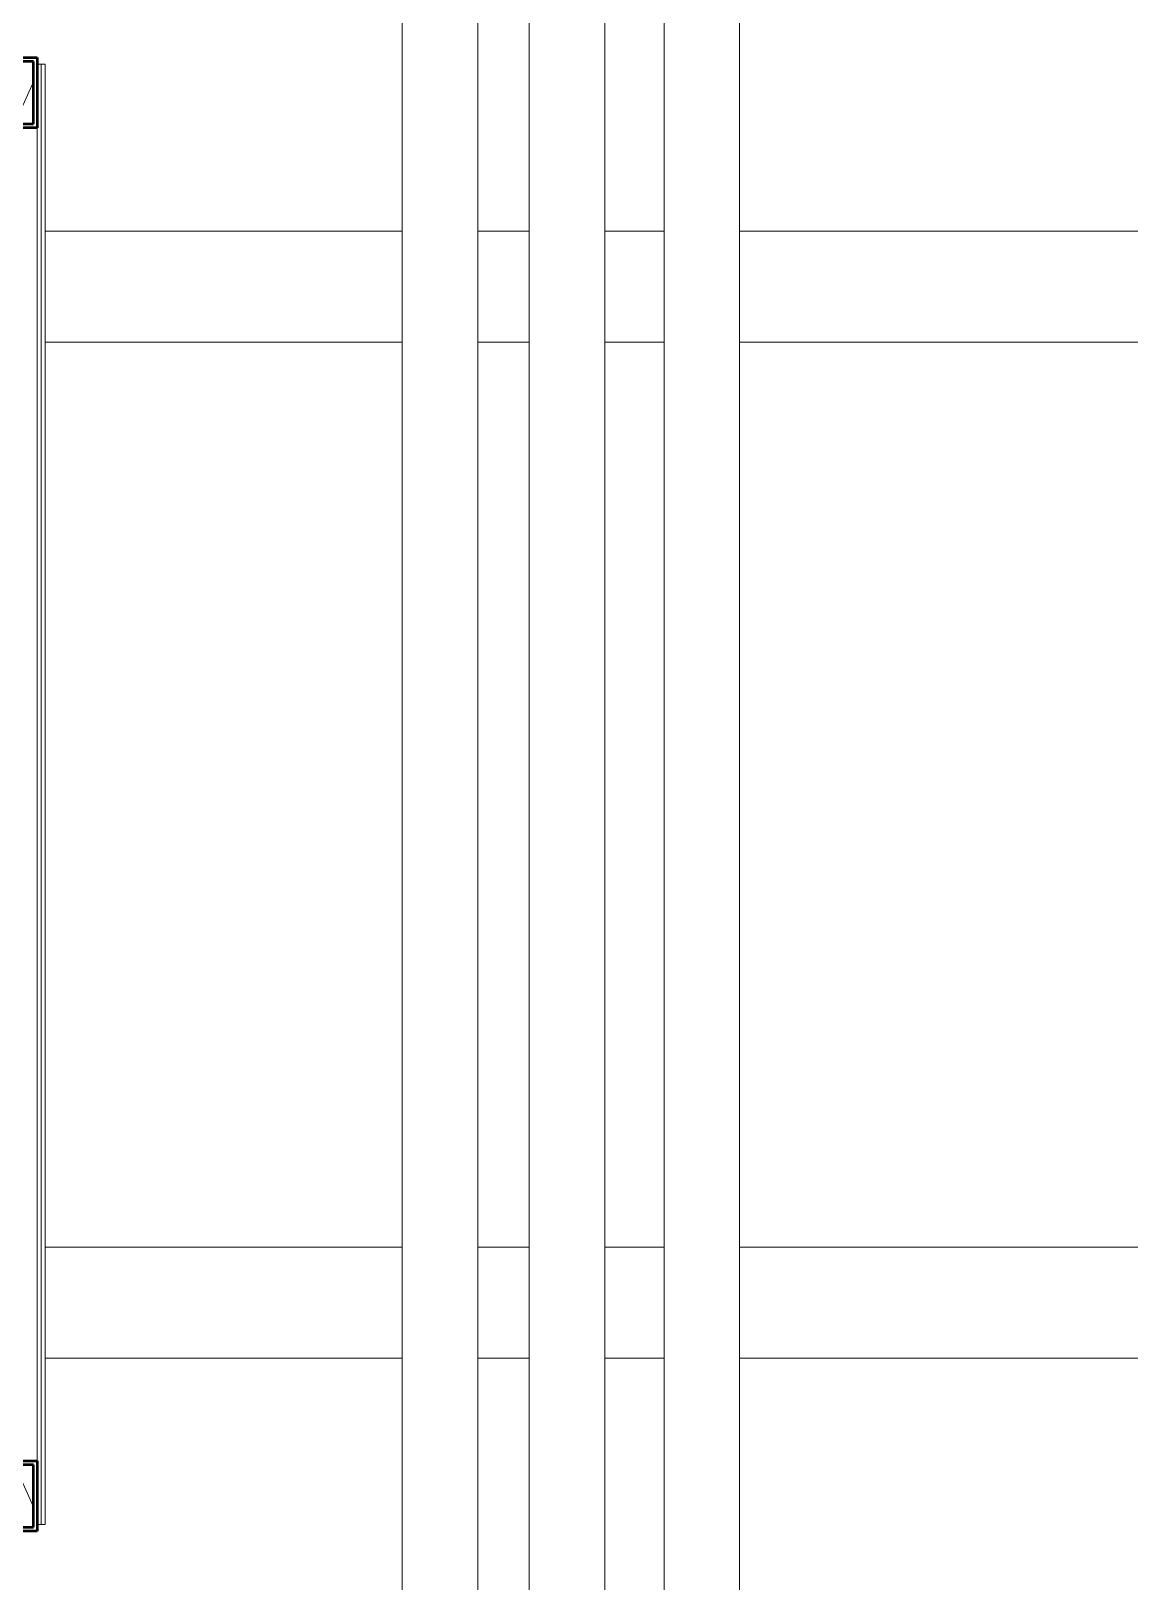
# Model space of a CAD drawing. Header units: inches. Extents: x -4235 to -464, y 9767 to 12347.
# Drawn here: x -3476.88 to -3442.28, y 11462.99 to 11511.85 of the extents above; entities that cross this region are included whole.
import ezdxf

# ---------------------------------------------------------------- set-up
doc = ezdxf.new("R2010")
doc.units = ezdxf.units.IN
doc.header["$MEASUREMENT"] = 0
for name, color, linetype, lineweight in [('0-1', 7, 'Continuous', 5), ('0-2', 10, 'Continuous', 9), ('A-DETL-MBND', 5, 'Continuous', 9), ('A-GENM-1', 7, 'Continuous', 50), ('A-GENM-2', 10, 'Continuous', 9), ('P-PIPE-1', 10, 'Continuous', 9), ('S-BEAM', 12, 'Continuous', 9)]:
    doc.layers.add(name, color=color, linetype=linetype, lineweight=lineweight)

# ---------------------------------------------------------------- blocks, each defined once
blk = doc.blocks.new('CTR - 1st Phase - Common Walls_rvt-1-BACKGROUND - RCP - 3RD FLOOR')
at = {"layer": 'P-PIPE-1'}
for p, q in [((-3465.187, 11026.521), (-3465.187, 11687.658)), ((-3462.812, 11687.658), (-3462.812, 11026.521)), ((-3461.187, 11026.521), (-3461.187, 11687.658)), ((-3458.812, 11687.658), (-3458.812, 11026.521)), ((-3456.945, 11026.521), (-3456.945, 11687.658)), ((-3454.57, 11687.658), (-3454.57, 11026.521))]:
    blk.add_line(p, q, dxfattribs=at)
blk = doc.blocks.new('Otis_G2S_072320191620 - Otis_G2S_072320191620-2295120-BACKGROUND - RCP - 3RD FLOOR')
at = {"layer": 'A-GENM-1'}
for p, q in [((25.686, -8.52), (25.686, 0)), ((25.811, 0), (25.811, -8.645)), ((67.811, -8.645), (67.811, 0)), ((67.936, 0), (67.936, -8.52)), ((23.6, -8.645), (23.6, -8)), ((23.725, -8), (23.725, -8.52)), ((69.897, -8.52), (69.897, -8)), ((70.022, -8), (70.022, -8.645)), ((25.811, -8.645), (23.6, -8.645)), ((23.725, -8.52), (25.686, -8.52)), ((70.022, -8.645), (67.811, -8.645)), ((67.936, -8.52), (69.897, -8.52))]:
    blk.add_line(p, q, dxfattribs=at)
at = {"layer": 'A-GENM-2'}
for p, q in [((24.37, -8.52), (25.532, -8)), ((68.091, -8), (69.252, -8.52)), ((23.811, -8.895), (23.811, -8.645)), ((23.811, -8.895), (23.811, -8.77)), ((23.811, -8.77), (69.811, -8.77)), ((25.811, -8.645), (67.811, -8.645)), ((67.811, -8.645), (25.811, -8.645)), ((69.811, -8.645), (69.811, -8.895)), ((69.811, -8.77), (69.811, -8.895)), ((69.811, -8.895), (23.811, -8.895)), ((69.811, -8.895), (23.811, -8.895))]:
    blk.add_line(p, q, dxfattribs=at)
blk = doc.blocks.new('CTR - 1st Phase -Stairs _ Elevators_rvt-1-BACKGROUND - RCP - 3RD FLOOR')
at = {"layer": '0-2', "rotation": 89.99999999998951}
blk.add_blockref('Otis_G2S_072320191620 - Otis_G2S_072320191620-2295120-BACKGROUND - RCP - 3RD FLOOR', (-3485.324, 11440.989), dxfattribs=at)
blk = doc.blocks.new('Dimension Lumber - LVL - 3_5X5_5-V133-BACKGROUND - RCP - 3RD FLOOR')
at = {"layer": 'A-DETL-MBND'}
for p, q in [((-3465.181, 11505.539), (-3476.429, 11505.539)), ((-3461.181, 11505.539), (-3462.812, 11505.539)), ((-3456.939, 11505.539), (-3458.812, 11505.539)), ((-3410.299, 11505.539), (-3454.57, 11505.539)), ((-3408.674, 11505.539), (-3410.299, 11505.539)), ((-3465.181, 11502.039), (-3476.429, 11502.039)), ((-3461.181, 11502.039), (-3462.812, 11502.039)), ((-3456.939, 11502.039), (-3458.812, 11502.039)), ((-3410.299, 11502.039), (-3454.57, 11502.039)), ((-3408.674, 11502.039), (-3410.299, 11502.039))]:
    blk.add_line(p, q, dxfattribs=at)
blk = doc.blocks.new('Dimension Lumber - LVL - 3_5X5_5-V134-BACKGROUND - RCP - 3RD FLOOR')
at = {"layer": 'A-DETL-MBND'}
for p, q in [((-3465.18, 11473.539), (-3476.429, 11473.539)), ((-3461.18, 11473.539), (-3462.812, 11473.539)), ((-3456.938, 11473.539), (-3458.812, 11473.539)), ((-3410.299, 11473.539), (-3454.57, 11473.539)), ((-3408.674, 11473.539), (-3410.299, 11473.539)), ((-3465.18, 11470.039), (-3476.429, 11470.039)), ((-3461.18, 11470.039), (-3462.812, 11470.039)), ((-3456.938, 11470.039), (-3458.812, 11470.039)), ((-3410.299, 11470.039), (-3454.57, 11470.039)), ((-3408.674, 11470.039), (-3410.299, 11470.039))]:
    blk.add_line(p, q, dxfattribs=at)

msp = doc.modelspace()

# ---------------------------------------------------------------- block references
at = {"layer": '0-1'}
for name in ['CTR - 1st Phase - Common Walls_rvt-1-BACKGROUND - RCP - 3RD FLOOR', 'CTR - 1st Phase -Stairs _ Elevators_rvt-1-BACKGROUND - RCP - 3RD FLOOR']:
    msp.add_blockref(name, (0, 0), dxfattribs=at)
at = {"layer": 'S-BEAM'}
for name in ['Dimension Lumber - LVL - 3_5X5_5-V133-BACKGROUND - RCP - 3RD FLOOR', 'Dimension Lumber - LVL - 3_5X5_5-V134-BACKGROUND - RCP - 3RD FLOOR']:
    msp.add_blockref(name, (0, 0), dxfattribs=at)

doc.saveas('drawing.dxf')
